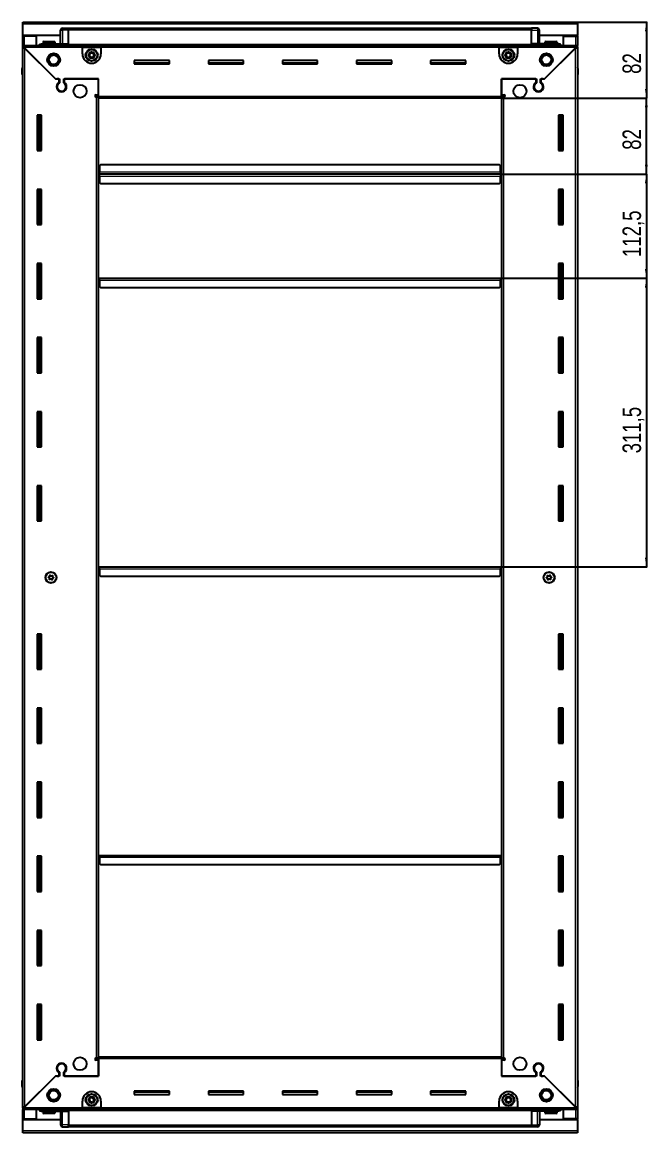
# Model space of a CAD drawing. Header units: millimetres. Extents: x 877 to 4353, y -1424 to 1882.
# Drawn here: x 3677 to 4353, y 549 to 1748 of the extents above; entities that cross this region are included whole.
import ezdxf

# ---------------------------------------------------------------- set-up
doc = ezdxf.new("R2010")
doc.units = ezdxf.units.MM
doc.layers.add('FORMAT', color=7, linetype='Continuous')
doc.styles.add('SLDTEXTSTYLE0', font='TXT', dxfattribs={"width": 0.75})
doc.dimstyles.new('SLDDIMSTYLE0', dxfattribs={"dimtxt": 20, "dimasz": 10, "dimexe": 0, "dimexo": 0.0625, "dimgap": 5, "dimtad": 2, "dimdec": 1, "dimrnd": 1e-09, "dimzin": 12, "dimdsep": 46, "dimtxsty": 'SLDTEXTSTYLE0', "dimsah": 1, "dimcen": 0.09, "dimadec": 0, "dimazin": 3, "dimtfac": 1, "dimtofl": 0, "dimtmove": 0, "dimatfit": 3, "dimfxl": 0, "dimfrac": 2, "dimtolj": 1, "dimtzin": 12, "dimarcsym": 0})

# ---------------------------------------------------------------- blocks, each defined once
blk = doc.blocks.new('_D_6')
at = {"layer": 'FORMAT'}
for p, q in [((4276.8, 1747.7), (4352.3, 1747.7)), ((4351.3, 1747.7), (4351.3, 1665.7)), ((4194.8, 1665.7), (4352.3, 1665.7))]:
    blk.add_line(p, q, dxfattribs=at)
for points in [[(4351.3, 1747.7), (4349.7, 1737.7), (4352.8, 1737.7)], [(4351.3, 1665.7), (4352.8, 1675.7), (4349.7, 1675.7)]]:
    blk.add_solid(points, dxfattribs=at)
at = {"layer": 'FORMAT', "insert": (4325.5, 1691.9), "char_height": 20, "attachment_point": 1, "rotation": 90, "style": 'SLDTEXTSTYLE0'}
blk.add_mtext('82', dxfattribs=at)
blk = doc.blocks.new('_D_7')
at = {"layer": 'FORMAT'}
for p, q in [((4194.8, 1665.7), (4352.3, 1665.7)), ((4351.3, 1583.7), (4351.3, 1665.7)), ((4193.8, 1583.7), (4352.3, 1583.7))]:
    blk.add_line(p, q, dxfattribs=at)
for points in [[(4351.3, 1665.7), (4349.7, 1655.7), (4352.8, 1655.7)], [(4351.3, 1583.7), (4352.8, 1593.7), (4349.7, 1593.7)]]:
    blk.add_solid(points, dxfattribs=at)
at = {"layer": 'FORMAT', "insert": (4325.5, 1609.9), "char_height": 20, "attachment_point": 1, "rotation": 90, "style": 'SLDTEXTSTYLE0'}
blk.add_mtext('82', dxfattribs=at)
blk = doc.blocks.new('_D_8')
at = {"layer": 'FORMAT'}
for p, q in [((4193.8, 1583.7), (4352.3, 1583.7)), ((4351.3, 1583.7), (4351.3, 1471.2)), ((4193.8, 1471.2), (4352.3, 1471.2))]:
    blk.add_line(p, q, dxfattribs=at)
for points in [[(4351.3, 1583.7), (4349.7, 1573.7), (4352.8, 1573.7)], [(4351.3, 1471.2), (4352.8, 1481.2), (4349.7, 1481.2)]]:
    blk.add_solid(points, dxfattribs=at)
at = {"layer": 'FORMAT', "insert": (4325.5, 1494.2), "char_height": 20, "attachment_point": 1, "rotation": 90, "style": 'SLDTEXTSTYLE0'}
blk.add_mtext('112,5', dxfattribs=at)
blk = doc.blocks.new('_D_9')
at = {"layer": 'FORMAT'}
for p, q in [((4193.8, 1471.2), (4352.3, 1471.2)), ((4351.3, 1471.2), (4351.3, 1159.7)), ((4193.8, 1159.7), (4352.3, 1159.7))]:
    blk.add_line(p, q, dxfattribs=at)
for points in [[(4351.3, 1471.2), (4349.7, 1461.2), (4352.8, 1461.2)], [(4351.3, 1159.7), (4352.8, 1169.7), (4349.7, 1169.7)]]:
    blk.add_solid(points, dxfattribs=at)
at = {"layer": 'FORMAT', "insert": (4325.5, 1282.2), "char_height": 20, "attachment_point": 1, "rotation": 90, "style": 'SLDTEXTSTYLE0'}
blk.add_mtext('311,5', dxfattribs=at)

msp = doc.modelspace()

# ---------------------------------------------------------------- linework, layer by layer
at = {"color": 7, "linetype": 'Continuous', "lineweight": 25}
for p, q in [((3677.77, 1747.66), (4276.77, 1747.66)), ((3677.77, 1745.56), (3677.77, 1747.66)), ((3677.77, 1733.16), (3677.77, 1745.56)), ((3718.77, 1724.16), (3718.77, 1739.16)), ((3719.45, 1740.66), (3719.45, 1740.66)), ((3720.77, 1741.16), (3727.27, 1741.16)), ((3720.77, 1741.16), (3727.27, 1741.16)), ((3727.27, 1741.16), (3727.27, 1741.16)), ((3727.27, 1741.16), (3727.27, 1741.16)), ((3727.27, 1741.16), (3727.27, 1739.16)), ((4227.27, 1741.01), (3727.27, 1741.01)), ((3727.27, 1724.16), (3727.27, 1739.16)), ((4227.27, 1741.16), (4227.27, 1741.16)), ((4233.77, 1741.16), (4227.27, 1741.16)), ((4233.77, 1741.16), (4227.27, 1741.16)), ((4227.27, 1741.16), (4227.27, 1739.16)), ((4227.27, 1724.16), (4227.27, 1739.16)), ((4235.77, 1739.16), (4235.77, 1739.16)), ((4235.77, 1724.16), (4235.77, 1739.16)), ((4276.77, 1747.66), (4276.77, 1745.56)), ((4276.77, 1745.56), (4276.77, 1733.16)), ((3718.77, 1733.16), (3677.77, 1733.16)), ((3677.77, 1732.66), (3677.77, 1733.16)), ((3677.77, 1732.66), (3679.87, 1732.66)), ((3677.77, 1722.41), (3677.77, 1732.66)), ((3679.27, 1732.66), (3679.27, 1733.16)), ((3692.77, 1732.66), (3679.87, 1732.66)), ((3692.77, 1722.41), (3692.77, 1732.66)), ((3700.57, 1726.86), (3711.97, 1726.86)), ((4276.77, 1733.16), (4235.77, 1733.16)), ((4242.57, 1726.86), (4253.97, 1726.86)), ((4261.77, 1722.41), (4261.77, 1732.66)), ((4261.77, 1732.66), (4274.67, 1732.66)), ((4274.67, 1732.66), (4276.77, 1732.66)), ((4275.27, 1732.66), (4275.27, 1733.16)), ((4276.77, 1732.66), (4276.77, 1733.16)), ((4276.77, 1732.66), (4276.77, 1722.41)), ((3677.77, 1720.91), (3677.77, 1722.41)), ((3677.77, 1722.41), (3678.77, 1722.41)), ((3677.77, 1720.41), (3677.77, 1720.91)), ((3677.77, 1720.91), (3678.77, 1720.91)), ((3677.77, 575.91), (3677.77, 1720.41)), ((3679.27, 1720.41), (3677.77, 1720.41)), ((3678.77, 1722.41), (3742.27, 1722.41)), ((3678.77, 1720.91), (3678.77, 1722.41)), ((3679.37, 1720.31), (3713.27, 1686.41)), ((3713.97, 1685.71), (3679.87, 1719.81)), ((3698.27, 1724.16), (3727.27, 1724.16)), ((3699.77, 1726.06), (3699.77, 1724.16)), ((3712.77, 1724.16), (3712.77, 1726.06)), ((3727.2, 1722.41), (3727.27, 1724.13)), ((3727.27, 1724.16), (3727.27, 1723.66)), ((3727.27, 1723.01), (4227.27, 1723.01)), ((3742.27, 1720.31), (3742.27, 1722.41)), ((3742.27, 1722.41), (3762.27, 1722.41)), ((3742.27, 1720.91), (3762.27, 1720.91)), ((3742.27, 1713.41), (3742.27, 1720.31)), ((3762.27, 1722.41), (4192.27, 1722.41)), ((3762.27, 1722.41), (3762.27, 1720.31)), ((3762.27, 1720.31), (3762.27, 1713.41)), ((4192.27, 1720.31), (4192.27, 1722.41)), ((4192.27, 1722.41), (4212.27, 1722.41)), ((4192.27, 1720.91), (4212.27, 1720.91)), ((4192.27, 1713.41), (4192.27, 1720.31)), ((4212.27, 1722.41), (4275.77, 1722.41)), ((4212.27, 1722.41), (4212.27, 1720.31)), ((4212.27, 1720.31), (4212.27, 1713.41)), ((4227.27, 1724.16), (4227.27, 1723.66)), ((4256.27, 1724.16), (4227.27, 1724.16)), ((4227.27, 1724.13), (4227.35, 1722.41)), ((4274.67, 1719.81), (4240.57, 1685.71)), ((4241.27, 1686.41), (4275.17, 1720.31)), ((4241.77, 1726.06), (4241.77, 1724.16)), ((4254.77, 1724.16), (4254.77, 1726.06)), ((4275.27, 1720.41), (4276.77, 1720.41)), ((4275.77, 1720.91), (4275.77, 1722.41)), ((4275.77, 1722.41), (4276.77, 1722.41)), ((4275.77, 1720.91), (4276.77, 1720.91)), ((4276.77, 1720.91), (4276.77, 1722.41)), ((4276.77, 1720.91), (4276.77, 1720.41)), ((4276.77, 1720.41), (4276.77, 575.91)), ((3836.27, 1706.16), (3798.27, 1706.16)), ((3798.27, 1706.16), (3798.27, 1702.66)), ((3836.27, 1703.41), (3798.27, 1703.41)), ((3798.27, 1702.66), (3836.27, 1702.66)), ((3836.27, 1702.66), (3836.27, 1706.16)), ((3916.27, 1706.16), (3878.27, 1706.16)), ((3878.27, 1706.16), (3878.27, 1702.66)), ((3916.27, 1703.41), (3878.27, 1703.41)), ((3878.27, 1702.66), (3916.27, 1702.66)), ((3916.27, 1702.66), (3916.27, 1706.16)), ((3996.27, 1706.16), (3958.27, 1706.16)), ((3958.27, 1706.16), (3958.27, 1702.66)), ((3996.27, 1703.41), (3958.27, 1703.41)), ((3958.27, 1702.66), (3996.27, 1702.66)), ((3996.27, 1702.66), (3996.27, 1706.16)), ((4076.27, 1706.16), (4038.27, 1706.16)), ((4038.27, 1706.16), (4038.27, 1702.66)), ((4076.27, 1703.41), (4038.27, 1703.41)), ((4038.27, 1702.66), (4076.27, 1702.66)), ((4076.27, 1702.66), (4076.27, 1706.16)), ((4156.27, 1706.16), (4118.27, 1706.16)), ((4118.27, 1706.16), (4118.27, 1702.66)), ((4156.27, 1703.41), (4118.27, 1703.41)), ((4118.27, 1702.66), (4156.27, 1702.66)), ((4156.27, 1702.66), (4156.27, 1706.16)), ((3677.27, 1697.66), (3677.27, 1691.16)), ((3677.27, 1691.16), (3677.27, 1697.66)), ((3677.27, 1691.16), (3677.27, 1691.16)), ((3677.77, 1691.16), (3677.27, 1691.16)), ((3677.42, 1691.16), (3677.42, 605.16)), ((4276.77, 1698.98), (4276.77, 1698.98)), ((4276.77, 1691.16), (4277.27, 1691.16)), ((4277.12, 605.16), (4277.12, 1691.16)), ((4277.27, 1697.66), (4277.27, 1691.16)), ((4277.27, 1691.16), (4277.27, 1697.66)), ((4277.27, 1691.16), (4277.27, 1691.16)), ((4277.27, 1691.16), (4277.27, 1691.16)), ((3713.27, 1686.41), (3717.47, 1686.41)), ((3714.67, 1686.41), (3713.97, 1685.71)), ((3716.77, 1686.41), (3714.67, 1686.41)), ((3716.77, 1686.41), (3716.77, 1682.52)), ((3717.47, 1686.41), (3717.47, 1682.12)), ((3722.07, 1686.41), (3759.77, 1686.41)), ((3722.07, 1682.12), (3722.07, 1686.41)), ((3722.77, 1682.52), (3722.77, 1686.41)), ((3759.77, 1686.41), (3722.77, 1686.41)), ((3759.77, 1667.76), (3759.77, 1686.41)), ((3759.77, 1669.16), (3759.77, 1686.41)), ((4194.77, 1686.41), (4232.47, 1686.41)), ((4194.77, 1667.76), (4194.77, 1686.41)), ((4194.77, 1686.41), (4194.77, 1669.16)), ((4231.77, 1686.41), (4194.77, 1686.41)), ((4231.77, 1686.41), (4231.77, 1682.52)), ((4232.47, 1686.41), (4232.47, 1682.12)), ((4237.07, 1686.41), (4241.27, 1686.41)), ((4237.07, 1682.12), (4237.07, 1686.41)), ((4239.87, 1686.41), (4237.77, 1686.41)), ((4237.77, 1682.52), (4237.77, 1686.41)), ((4240.57, 1685.71), (4239.87, 1686.41)), ((3717.77, 1673.55), (3717.77, 1672.79)), ((3756.92, 1669.16), (3759.77, 1669.16)), ((3757.67, 1667.16), (3756.92, 1667.16)), ((3757.67, 1667.16), (3759.77, 1667.16)), ((3759.77, 1668.16), (3757.77, 1668.16)), ((3757.77, 1668.16), (3757.77, 1667.16)), ((3759.77, 1665.66), (3759.77, 1667.76)), ((4194.77, 1669.16), (4197.62, 1669.16)), ((4196.77, 1668.16), (4194.77, 1668.16)), ((4194.77, 1667.76), (4194.77, 1665.66)), ((4194.77, 1667.16), (4196.87, 1667.16)), ((4196.77, 1667.16), (4196.77, 1668.16)), ((4197.62, 1667.16), (4196.87, 1667.16)), ((4236.77, 1673.55), (4236.77, 1672.79)), ((4194.77, 1665.66), (3759.77, 1665.66)), ((3759.77, 630.66), (3759.77, 1665.66)), ((4194.77, 1665.66), (4194.77, 630.66)), ((3698.27, 1647.16), (3693.27, 1647.16)), ((3693.27, 1647.16), (3693.27, 1609.16)), ((3695.42, 1609.16), (3695.42, 1647.16)), ((3697.21, 1609.16), (3697.21, 1647.16)), ((3697.25, 1609.16), (3697.25, 1647.16)), ((3698.27, 1609.16), (3698.27, 1647.16)), ((4256.27, 1647.16), (4256.27, 1609.16)), ((4261.27, 1647.16), (4256.27, 1647.16)), ((4257.29, 1647.16), (4257.29, 1609.16)), ((4257.33, 1647.16), (4257.33, 1609.16)), ((4259.12, 1647.16), (4259.12, 1609.16)), ((4261.27, 1609.16), (4261.27, 1647.16)), ((3693.27, 1609.16), (3698.27, 1609.16)), ((4256.27, 1609.16), (4261.27, 1609.16)), ((3760.52, 1583.66), (3759.77, 1583.66)), ((3760.77, 1586.51), (3760.52, 1586.51)), ((3760.52, 1586.51), (3760.52, 1583.66)), ((3760.52, 1583.66), (3760.52, 1580.81)), ((3761.77, 1593.66), (3760.77, 1592.66)), ((3760.77, 1592.66), (3760.77, 1585.76)), ((3760.77, 1583.66), (3760.77, 1585.76)), ((3760.77, 1581.56), (3760.77, 1583.66)), ((4193.77, 1583.66), (3760.77, 1583.66)), ((4192.77, 1593.66), (3761.77, 1593.66)), ((4193.77, 1592.66), (4192.77, 1593.66)), ((4193.77, 1585.76), (4193.77, 1592.66)), ((4194.02, 1586.51), (4193.77, 1586.51)), ((4193.77, 1585.76), (4193.77, 1583.66)), ((4193.77, 1583.66), (4193.77, 1581.56)), ((4194.02, 1583.66), (4194.02, 1586.51)), ((4194.02, 1580.81), (4194.02, 1583.66)), ((4194.77, 1583.66), (4194.02, 1583.66)), ((3760.52, 1580.81), (3760.77, 1580.81)), ((3760.77, 1581.56), (3760.77, 1574.66)), ((3760.77, 1574.66), (3761.77, 1573.66)), ((3761.77, 1573.66), (4192.77, 1573.66)), ((4192.77, 1573.66), (4193.77, 1574.66)), ((4193.77, 1574.66), (4193.77, 1581.56)), ((4193.77, 1580.81), (4194.02, 1580.81)), ((3698.27, 1567.16), (3693.27, 1567.16)), ((3693.27, 1567.16), (3693.27, 1529.16)), ((3695.42, 1529.16), (3695.42, 1567.16)), ((3697.21, 1529.16), (3697.21, 1567.16)), ((3697.25, 1529.16), (3697.25, 1567.16)), ((3698.27, 1529.16), (3698.27, 1567.16)), ((4256.27, 1567.16), (4256.27, 1529.16)), ((4261.27, 1567.16), (4256.27, 1567.16)), ((4257.29, 1567.16), (4257.29, 1529.16)), ((4257.33, 1567.16), (4257.33, 1529.16)), ((4259.12, 1567.16), (4259.12, 1529.16)), ((4261.27, 1529.16), (4261.27, 1567.16)), ((3693.27, 1529.16), (3698.27, 1529.16)), ((4256.27, 1529.16), (4261.27, 1529.16)), ((3698.27, 1487.16), (3693.27, 1487.16)), ((3693.27, 1487.16), (3693.27, 1449.16)), ((3695.42, 1449.16), (3695.42, 1487.16)), ((3697.21, 1449.16), (3697.21, 1487.16)), ((3697.25, 1449.16), (3697.25, 1487.16)), ((3698.27, 1449.16), (3698.27, 1487.16)), ((4256.27, 1487.16), (4256.27, 1449.16)), ((4261.27, 1487.16), (4256.27, 1487.16)), ((4257.29, 1487.16), (4257.29, 1449.16)), ((4257.33, 1487.16), (4257.33, 1449.16)), ((4259.12, 1487.16), (4259.12, 1449.16)), ((4261.27, 1449.16), (4261.27, 1487.16)), ((3759.77, 1471.16), (3760.52, 1471.16)), ((3760.52, 1471.16), (3760.52, 1468.31)), ((3760.52, 1468.31), (3760.77, 1468.31)), ((3760.77, 1471.16), (4193.77, 1471.16)), ((3760.77, 1469.06), (3760.77, 1471.16)), ((3760.77, 1469.06), (3760.77, 1462.16)), ((4193.77, 1471.16), (4193.77, 1469.06)), ((4193.77, 1462.16), (4193.77, 1469.06)), ((4193.77, 1468.31), (4194.02, 1468.31)), ((4194.02, 1468.31), (4194.02, 1471.16)), ((4194.02, 1471.16), (4194.77, 1471.16)), ((3760.77, 1462.16), (3761.77, 1461.16)), ((3761.77, 1461.16), (4192.77, 1461.16)), ((4192.77, 1461.16), (4193.77, 1462.16)), ((3693.27, 1449.16), (3698.27, 1449.16)), ((4256.27, 1449.16), (4261.27, 1449.16)), ((3698.27, 1407.16), (3693.27, 1407.16)), ((3693.27, 1407.16), (3693.27, 1369.16)), ((3695.42, 1369.16), (3695.42, 1407.16)), ((3697.21, 1369.16), (3697.21, 1407.16)), ((3697.25, 1369.16), (3697.25, 1407.16)), ((3698.27, 1369.16), (3698.27, 1407.16)), ((4256.27, 1407.16), (4256.27, 1369.16)), ((4261.27, 1407.16), (4256.27, 1407.16)), ((4257.29, 1407.16), (4257.29, 1369.16)), ((4257.33, 1407.16), (4257.33, 1369.16)), ((4259.12, 1407.16), (4259.12, 1369.16)), ((4261.27, 1369.16), (4261.27, 1407.16)), ((3693.27, 1369.16), (3698.27, 1369.16)), ((4256.27, 1369.16), (4261.27, 1369.16)), ((3698.27, 1327.16), (3693.27, 1327.16)), ((3693.27, 1327.16), (3693.27, 1289.16)), ((3695.42, 1289.16), (3695.42, 1327.16)), ((3697.21, 1289.16), (3697.21, 1327.16)), ((3697.25, 1289.16), (3697.25, 1327.16)), ((3698.27, 1289.16), (3698.27, 1327.16)), ((4256.27, 1327.16), (4256.27, 1289.16)), ((4261.27, 1327.16), (4256.27, 1327.16)), ((4257.29, 1327.16), (4257.29, 1289.16)), ((4257.33, 1327.16), (4257.33, 1289.16)), ((4259.12, 1327.16), (4259.12, 1289.16)), ((4261.27, 1289.16), (4261.27, 1327.16)), ((3693.27, 1289.16), (3698.27, 1289.16)), ((4256.27, 1289.16), (4261.27, 1289.16)), ((3698.27, 1247.16), (3693.27, 1247.16)), ((3693.27, 1247.16), (3693.27, 1209.16)), ((3695.42, 1209.16), (3695.42, 1247.16)), ((3697.21, 1209.16), (3697.21, 1247.16)), ((3697.25, 1209.16), (3697.25, 1247.16)), ((3698.27, 1209.16), (3698.27, 1247.16)), ((4256.27, 1247.16), (4256.27, 1209.16)), ((4261.27, 1247.16), (4256.27, 1247.16)), ((4257.29, 1247.16), (4257.29, 1209.16)), ((4257.33, 1247.16), (4257.33, 1209.16)), ((4259.12, 1247.16), (4259.12, 1209.16)), ((4261.27, 1209.16), (4261.27, 1247.16)), ((3693.27, 1209.16), (3698.27, 1209.16)), ((4256.27, 1209.16), (4261.27, 1209.16)), ((3759.77, 1159.66), (3760.52, 1159.66)), ((3760.52, 1159.66), (3760.52, 1156.81)), ((3760.52, 1156.81), (3760.77, 1156.81)), ((3760.77, 1157.56), (3760.77, 1159.66)), ((3760.77, 1159.66), (4193.77, 1159.66)), ((3760.77, 1157.56), (3760.77, 1150.66)), ((4193.77, 1159.66), (4193.77, 1157.56)), ((4193.77, 1150.66), (4193.77, 1157.56)), ((4193.77, 1156.81), (4194.02, 1156.81)), ((4194.02, 1156.81), (4194.02, 1159.66)), ((4194.02, 1159.66), (4194.77, 1159.66)), ((3760.77, 1150.66), (3761.77, 1149.66)), ((3761.77, 1149.66), (4192.77, 1149.66)), ((4192.77, 1149.66), (4193.77, 1150.66)), ((3698.27, 1087.16), (3693.27, 1087.16)), ((3693.27, 1087.16), (3693.27, 1049.16)), ((3695.42, 1049.16), (3695.42, 1087.16)), ((3697.21, 1049.16), (3697.21, 1087.16)), ((3697.25, 1049.16), (3697.25, 1087.16)), ((3698.27, 1049.16), (3698.27, 1087.16)), ((4256.27, 1087.16), (4256.27, 1049.16)), ((4261.27, 1087.16), (4256.27, 1087.16)), ((4257.29, 1087.16), (4257.29, 1049.16)), ((4257.33, 1087.16), (4257.33, 1049.16)), ((4259.12, 1087.16), (4259.12, 1049.16)), ((4261.27, 1049.16), (4261.27, 1087.16)), ((3693.27, 1049.16), (3698.27, 1049.16)), ((4256.27, 1049.16), (4261.27, 1049.16)), ((3698.27, 1007.16), (3693.27, 1007.16)), ((3693.27, 1007.16), (3693.27, 969.16)), ((3695.42, 969.16), (3695.42, 1007.16)), ((3697.21, 969.16), (3697.21, 1007.16)), ((3697.25, 969.16), (3697.25, 1007.16)), ((3698.27, 969.16), (3698.27, 1007.16)), ((4256.27, 1007.16), (4256.27, 969.16)), ((4261.27, 1007.16), (4256.27, 1007.16)), ((4257.29, 1007.16), (4257.29, 969.16)), ((4257.33, 1007.16), (4257.33, 969.16)), ((4259.12, 1007.16), (4259.12, 969.16)), ((4261.27, 969.16), (4261.27, 1007.16)), ((3693.27, 969.16), (3698.27, 969.16)), ((4256.27, 969.16), (4261.27, 969.16)), ((3698.27, 927.16), (3693.27, 927.16)), ((3693.27, 927.16), (3693.27, 889.16)), ((3695.42, 889.16), (3695.42, 927.16)), ((3697.21, 889.16), (3697.21, 927.16)), ((3697.25, 889.16), (3697.25, 927.16)), ((3698.27, 889.16), (3698.27, 927.16)), ((4256.27, 927.16), (4256.27, 889.16)), ((4261.27, 927.16), (4256.27, 927.16)), ((4257.29, 927.16), (4257.29, 889.16)), ((4257.33, 927.16), (4257.33, 889.16)), ((4259.12, 927.16), (4259.12, 889.16)), ((4261.27, 889.16), (4261.27, 927.16)), ((3693.27, 889.16), (3698.27, 889.16)), ((4256.27, 889.16), (4261.27, 889.16)), ((3698.27, 847.16), (3693.27, 847.16)), ((3693.27, 847.16), (3693.27, 809.16)), ((3695.42, 809.16), (3695.42, 847.16)), ((3697.21, 809.16), (3697.21, 847.16)), ((3697.25, 809.16), (3697.25, 847.16)), ((3698.27, 809.16), (3698.27, 847.16)), ((3759.77, 848.16), (3760.52, 848.16)), ((3760.52, 848.16), (3760.52, 845.31)), ((3760.52, 845.31), (3760.77, 845.31)), ((3760.77, 846.06), (3760.77, 848.16)), ((3760.77, 848.16), (4193.77, 848.16)), ((3760.77, 846.06), (3760.77, 839.16)), ((4193.77, 848.16), (4193.77, 846.06)), ((4193.77, 839.16), (4193.77, 846.06)), ((4193.77, 845.31), (4194.02, 845.31)), ((4194.02, 845.31), (4194.02, 848.16)), ((4194.02, 848.16), (4194.77, 848.16)), ((4256.27, 847.16), (4256.27, 809.16)), ((4261.27, 847.16), (4256.27, 847.16)), ((4257.29, 847.16), (4257.29, 809.16)), ((4257.33, 847.16), (4257.33, 809.16)), ((4259.12, 847.16), (4259.12, 809.16)), ((4261.27, 809.16), (4261.27, 847.16)), ((3760.77, 839.16), (3761.77, 838.16)), ((3761.77, 838.16), (4192.77, 838.16)), ((4192.77, 838.16), (4193.77, 839.16)), ((3693.27, 809.16), (3698.27, 809.16)), ((4256.27, 809.16), (4261.27, 809.16)), ((3698.27, 767.16), (3693.27, 767.16)), ((3693.27, 767.16), (3693.27, 729.16)), ((3695.42, 729.16), (3695.42, 767.16)), ((3697.21, 729.16), (3697.21, 767.16)), ((3697.25, 729.16), (3697.25, 767.16)), ((3698.27, 729.16), (3698.27, 767.16)), ((4256.27, 767.16), (4256.27, 729.16)), ((4261.27, 767.16), (4256.27, 767.16)), ((4257.29, 767.16), (4257.29, 729.16)), ((4257.33, 767.16), (4257.33, 729.16)), ((4259.12, 767.16), (4259.12, 729.16)), ((4261.27, 729.16), (4261.27, 767.16)), ((3693.27, 729.16), (3698.27, 729.16)), ((4256.27, 729.16), (4261.27, 729.16)), ((3698.27, 687.16), (3693.27, 687.16)), ((3693.27, 687.16), (3693.27, 649.16)), ((3695.42, 649.16), (3695.42, 687.16)), ((3697.21, 649.16), (3697.21, 687.16)), ((3697.25, 649.16), (3697.25, 687.16)), ((3698.27, 649.16), (3698.27, 687.16)), ((4256.27, 687.16), (4256.27, 649.16)), ((4261.27, 687.16), (4256.27, 687.16)), ((4257.29, 687.16), (4257.29, 649.16)), ((4257.33, 687.16), (4257.33, 649.16)), ((4259.12, 687.16), (4259.12, 649.16)), ((4261.27, 649.16), (4261.27, 687.16)), ((3693.27, 649.16), (3698.27, 649.16)), ((4256.27, 649.16), (4261.27, 649.16)), ((3717.77, 623.53), (3717.77, 622.77)), ((3756.92, 629.16), (3757.67, 629.16)), ((3759.77, 627.16), (3756.92, 627.16)), ((3759.77, 629.16), (3757.67, 629.16)), ((3757.77, 629.16), (3757.77, 628.16)), ((3757.77, 628.16), (3759.77, 628.16)), ((3759.77, 630.66), (4194.77, 630.66)), ((3759.77, 628.56), (3759.77, 630.66)), ((3759.77, 628.56), (3759.77, 609.91)), ((3759.77, 609.91), (3759.77, 627.16)), ((4194.77, 630.66), (4194.77, 628.56)), ((4196.87, 629.16), (4194.77, 629.16)), ((4194.77, 628.56), (4194.77, 609.91)), ((4194.77, 628.16), (4196.77, 628.16)), ((4194.77, 627.16), (4194.77, 609.91)), ((4197.62, 627.16), (4194.77, 627.16)), ((4196.77, 628.16), (4196.77, 629.16)), ((4196.87, 629.16), (4197.62, 629.16)), ((4236.77, 623.53), (4236.77, 622.77)), ((3716.77, 613.8), (3716.77, 609.91)), ((3717.47, 614.2), (3717.47, 609.91)), ((3722.07, 609.91), (3722.07, 614.2)), ((3722.77, 609.91), (3722.77, 613.8)), ((4231.77, 613.8), (4231.77, 609.91)), ((4232.47, 614.2), (4232.47, 609.91)), ((4237.07, 609.91), (4237.07, 614.2)), ((4237.77, 609.91), (4237.77, 613.8)), ((3677.27, 605.16), (3677.27, 605.16)), ((3677.27, 598.66), (3677.27, 605.16)), ((3677.27, 605.16), (3677.27, 605.16)), ((3677.27, 605.16), (3677.27, 598.66)), ((3677.77, 605.16), (3677.27, 605.16)), ((3713.27, 609.91), (3679.37, 576.01)), ((3679.87, 576.51), (3713.97, 610.61)), ((3717.47, 609.91), (3713.27, 609.91)), ((3713.97, 610.61), (3714.67, 609.91)), ((3714.67, 609.91), (3716.77, 609.91)), ((3759.77, 609.91), (3722.07, 609.91)), ((3722.77, 609.91), (3759.77, 609.91)), ((4232.47, 609.91), (4194.77, 609.91)), ((4194.77, 609.91), (4231.77, 609.91)), ((4241.27, 609.91), (4237.07, 609.91)), ((4237.77, 609.91), (4239.87, 609.91)), ((4239.87, 609.91), (4240.57, 610.61)), ((4240.57, 610.61), (4274.67, 576.51)), ((4275.17, 576.01), (4241.27, 609.91)), ((4276.77, 605.16), (4277.27, 605.16)), ((4277.27, 605.16), (4277.27, 605.16)), ((4277.27, 598.66), (4277.27, 605.16)), ((4277.27, 605.16), (4277.27, 598.66)), ((3677.77, 597.34), (3677.77, 597.34)), ((3836.27, 593.66), (3798.27, 593.66)), ((3798.27, 593.66), (3798.27, 590.16)), ((3798.27, 592.91), (3836.27, 592.91)), ((3798.27, 590.16), (3836.27, 590.16)), ((3836.27, 590.16), (3836.27, 593.66)), ((3916.27, 593.66), (3878.27, 593.66)), ((3878.27, 593.66), (3878.27, 590.16)), ((3878.27, 592.91), (3916.27, 592.91)), ((3878.27, 590.16), (3916.27, 590.16)), ((3916.27, 590.16), (3916.27, 593.66)), ((3996.27, 593.66), (3958.27, 593.66)), ((3958.27, 593.66), (3958.27, 590.16)), ((3958.27, 592.91), (3996.27, 592.91)), ((3958.27, 590.16), (3996.27, 590.16)), ((3996.27, 590.16), (3996.27, 593.66)), ((4076.27, 593.66), (4038.27, 593.66)), ((4038.27, 593.66), (4038.27, 590.16)), ((4038.27, 592.91), (4076.27, 592.91)), ((4038.27, 590.16), (4076.27, 590.16)), ((4076.27, 590.16), (4076.27, 593.66)), ((4156.27, 593.66), (4118.27, 593.66)), ((4118.27, 593.66), (4118.27, 590.16)), ((4118.27, 592.91), (4156.27, 592.91)), ((4118.27, 590.16), (4156.27, 590.16)), ((4156.27, 590.16), (4156.27, 593.66)), ((3677.77, 575.41), (3677.77, 575.91)), ((3679.27, 575.91), (3677.77, 575.91)), ((3742.27, 576.01), (3742.27, 582.91)), ((3742.27, 573.91), (3742.27, 576.01)), ((3762.27, 582.91), (3762.27, 576.01)), ((3762.27, 576.01), (3762.27, 573.91)), ((4192.27, 576.01), (4192.27, 582.91)), ((4192.27, 573.91), (4192.27, 576.01)), ((4212.27, 582.91), (4212.27, 576.01)), ((4212.27, 576.01), (4212.27, 573.91)), ((4275.27, 575.91), (4276.77, 575.91)), ((4276.77, 575.91), (4276.77, 575.41)), ((3677.77, 575.41), (3677.77, 573.91)), ((3678.77, 575.41), (3677.77, 575.41)), ((3677.77, 563.66), (3677.77, 573.91)), ((3678.77, 573.91), (3677.77, 573.91)), ((3679.87, 563.66), (3677.77, 563.66)), ((3677.77, 563.16), (3677.77, 563.66)), ((3678.77, 575.41), (3678.77, 573.91)), ((3742.27, 573.91), (3678.77, 573.91)), ((3679.27, 563.16), (3679.27, 563.66)), ((3679.87, 563.66), (3692.77, 563.66)), ((3692.77, 563.66), (3692.77, 573.91)), ((3698.27, 572.16), (3727.27, 572.16)), ((3699.77, 572.16), (3699.77, 570.26)), ((3704.34, 569.46), (3700.57, 569.46)), ((3711.97, 569.46), (3704.34, 569.46)), ((3712.77, 570.26), (3712.77, 572.16)), ((3718.77, 572.16), (3718.77, 557.16)), ((3727.27, 572.19), (3727.2, 573.91)), ((4227.27, 573.31), (3727.27, 573.31)), ((3727.27, 572.16), (3727.27, 572.66)), ((3727.27, 572.16), (3727.27, 557.16)), ((3762.27, 575.41), (3742.27, 575.41)), ((3762.27, 573.91), (3742.27, 573.91)), ((4192.27, 573.91), (3762.27, 573.91)), ((4212.27, 575.41), (4192.27, 575.41)), ((4212.27, 573.91), (4192.27, 573.91)), ((4275.77, 573.91), (4212.27, 573.91)), ((4227.35, 573.91), (4227.27, 572.19)), ((4227.27, 572.16), (4227.27, 572.66)), ((4256.27, 572.16), (4227.27, 572.16)), ((4227.27, 572.16), (4227.27, 557.16)), ((4235.77, 572.16), (4235.77, 557.16)), ((4241.77, 572.16), (4241.77, 570.26)), ((4249.56, 569.46), (4242.57, 569.46)), ((4253.97, 569.46), (4249.56, 569.46)), ((4254.77, 570.26), (4254.77, 572.16)), ((4261.77, 563.66), (4261.77, 573.91)), ((4274.67, 563.66), (4261.77, 563.66)), ((4276.77, 563.66), (4274.67, 563.66)), ((4275.27, 563.16), (4275.27, 563.66)), ((4275.77, 575.41), (4275.77, 573.91)), ((4276.77, 575.41), (4275.77, 575.41)), ((4276.77, 573.91), (4275.77, 573.91)), ((4276.77, 575.41), (4276.77, 573.91)), ((4276.77, 573.91), (4276.77, 563.66)), ((4276.77, 563.16), (4276.77, 563.66)), ((3677.77, 563.16), (3718.77, 563.16)), ((3677.77, 550.76), (3677.77, 563.16)), ((3718.77, 557.16), (3718.77, 557.16)), ((3720.77, 555.16), (3727.27, 555.16)), ((3720.77, 555.16), (3727.27, 555.16)), ((3727.27, 555.16), (3727.27, 557.16)), ((3727.27, 555.31), (4227.27, 555.31)), ((3727.27, 555.16), (3727.27, 555.16)), ((4227.27, 555.16), (4227.27, 557.16)), ((4227.27, 555.16), (4227.27, 555.16)), ((4233.77, 555.16), (4227.27, 555.16)), ((4227.27, 555.16), (4227.27, 555.16)), ((4233.77, 555.16), (4227.27, 555.16)), ((4235.09, 555.66), (4235.09, 555.66)), ((4235.77, 563.16), (4276.77, 563.16)), ((4276.77, 563.16), (4276.77, 550.76)), ((3677.77, 548.66), (3677.77, 550.76)), ((4276.77, 548.66), (3677.77, 548.66)), ((4276.77, 550.76), (4276.77, 548.66))]:
    msp.add_line(p, q, dxfattribs=at)
at = {"color": 8, "linetype": 'Continuous', "lineweight": 18}
for p, q in [((4276.77, 1745.56), (3677.77, 1745.56)), ((3718.77, 1739.16), (3720.77, 1739.16)), ((3720.77, 1741.16), (3720.77, 1739.16)), ((3720.77, 1739.16), (3720.77, 1724.16)), ((3727.27, 1739.16), (3720.77, 1739.16)), ((4227.27, 1739.01), (3727.27, 1739.01)), ((4227.27, 1739.16), (4233.77, 1739.16)), ((4233.77, 1741.16), (4233.77, 1739.16)), ((4233.77, 1739.16), (4233.77, 1724.16)), ((4235.77, 1739.16), (4233.77, 1739.16)), ((3679.87, 1732.66), (3679.87, 1733.16)), ((3679.87, 1722.41), (3679.87, 1732.66)), ((4274.67, 1733.16), (4274.67, 1732.66)), ((4274.67, 1732.66), (4274.67, 1722.41)), ((3742.27, 1720.31), (3679.37, 1720.31)), ((3679.87, 1719.81), (3679.87, 576.51)), ((3699.77, 1726.06), (3712.77, 1726.06)), ((4227.27, 1723.66), (3727.27, 1723.66)), ((4227.27, 1722.42), (3727.27, 1722.42)), ((3742.27, 1720.31), (3762.27, 1720.31)), ((4192.27, 1720.31), (3762.27, 1720.31)), ((4192.27, 1720.31), (4212.27, 1720.31)), ((4275.17, 1720.31), (4212.27, 1720.31)), ((4241.77, 1726.06), (4254.77, 1726.06)), ((4274.67, 576.51), (4274.67, 1719.81)), ((3677.77, 1697.66), (3677.27, 1697.66)), ((4276.77, 1697.66), (4277.27, 1697.66)), ((3757.67, 629.16), (3757.67, 1667.16)), ((3759.77, 1667.76), (4194.77, 1667.76)), ((4196.87, 1667.16), (4196.87, 629.16)), ((3694.77, 1647.16), (3694.77, 1609.16)), ((3696.01, 1647.16), (3696.01, 1609.16)), ((4258.53, 1609.16), (4258.53, 1647.16)), ((4259.77, 1609.16), (4259.77, 1647.16)), ((4193.77, 1585.76), (3760.77, 1585.76)), ((3760.77, 1581.56), (4193.77, 1581.56)), ((3694.77, 1567.16), (3694.77, 1529.16)), ((3696.01, 1567.16), (3696.01, 1529.16)), ((4258.53, 1529.16), (4258.53, 1567.16)), ((4259.77, 1529.16), (4259.77, 1567.16)), ((3694.77, 1487.16), (3694.77, 1449.16)), ((3696.01, 1487.16), (3696.01, 1449.16)), ((4258.53, 1449.16), (4258.53, 1487.16)), ((4259.77, 1449.16), (4259.77, 1487.16)), ((3760.77, 1469.06), (4193.77, 1469.06)), ((3694.77, 1407.16), (3694.77, 1369.16)), ((3696.01, 1407.16), (3696.01, 1369.16)), ((4258.53, 1369.16), (4258.53, 1407.16)), ((4259.77, 1369.16), (4259.77, 1407.16)), ((3694.77, 1327.16), (3694.77, 1289.16)), ((3696.01, 1327.16), (3696.01, 1289.16)), ((4258.53, 1289.16), (4258.53, 1327.16)), ((4259.77, 1289.16), (4259.77, 1327.16)), ((3694.77, 1247.16), (3694.77, 1209.16)), ((3696.01, 1247.16), (3696.01, 1209.16)), ((4258.53, 1209.16), (4258.53, 1247.16)), ((4259.77, 1209.16), (4259.77, 1247.16)), ((3760.77, 1157.56), (4193.77, 1157.56)), ((3694.77, 1087.16), (3694.77, 1049.16)), ((3696.01, 1087.16), (3696.01, 1049.16)), ((4258.53, 1049.16), (4258.53, 1087.16)), ((4259.77, 1049.16), (4259.77, 1087.16)), ((3694.77, 1007.16), (3694.77, 969.16)), ((3696.01, 1007.16), (3696.01, 969.16)), ((4258.53, 969.16), (4258.53, 1007.16)), ((4259.77, 969.16), (4259.77, 1007.16)), ((3694.77, 927.16), (3694.77, 889.16)), ((3696.01, 927.16), (3696.01, 889.16)), ((4258.53, 889.16), (4258.53, 927.16)), ((4259.77, 889.16), (4259.77, 927.16)), ((3694.77, 847.16), (3694.77, 809.16)), ((3696.01, 847.16), (3696.01, 809.16)), ((3760.77, 846.06), (4193.77, 846.06)), ((4258.53, 809.16), (4258.53, 847.16)), ((4259.77, 809.16), (4259.77, 847.16)), ((3694.77, 767.16), (3694.77, 729.16)), ((3696.01, 767.16), (3696.01, 729.16)), ((4258.53, 729.16), (4258.53, 767.16)), ((4259.77, 729.16), (4259.77, 767.16)), ((3694.77, 687.16), (3694.77, 649.16)), ((3696.01, 687.16), (3696.01, 649.16)), ((4258.53, 649.16), (4258.53, 687.16)), ((4259.77, 649.16), (4259.77, 687.16)), ((4194.77, 628.56), (3759.77, 628.56)), ((3677.77, 598.66), (3677.27, 598.66)), ((4276.77, 598.66), (4277.27, 598.66)), ((3679.37, 576.01), (3742.27, 576.01)), ((3762.27, 576.01), (3742.27, 576.01)), ((3762.27, 576.01), (4192.27, 576.01)), ((4212.27, 576.01), (4192.27, 576.01)), ((4212.27, 576.01), (4275.17, 576.01)), ((3679.87, 563.66), (3679.87, 573.91)), ((3679.87, 563.16), (3679.87, 563.66)), ((3704.07, 570.26), (3699.77, 570.26)), ((3712.77, 570.26), (3704.07, 570.26)), ((3720.77, 557.16), (3720.77, 572.16)), ((3727.27, 573.89), (4227.27, 573.89)), ((3727.27, 572.66), (4227.27, 572.66)), ((4233.77, 557.16), (4233.77, 572.16)), ((4249.74, 570.26), (4241.77, 570.26)), ((4254.77, 570.26), (4249.74, 570.26)), ((4274.67, 573.91), (4274.67, 563.66)), ((4274.67, 563.66), (4274.67, 563.16)), ((3718.77, 557.16), (3720.77, 557.16)), ((3727.27, 557.16), (3720.77, 557.16)), ((3720.77, 555.16), (3720.77, 557.16)), ((3727.27, 557.31), (4227.27, 557.31)), ((4227.27, 557.16), (4233.77, 557.16)), ((4235.77, 557.16), (4233.77, 557.16)), ((4233.77, 555.16), (4233.77, 557.16)), ((4276.77, 550.76), (3677.77, 550.76))]:
    msp.add_line(p, q, dxfattribs=at)
at = {"color": 7, "linetype": 'Continuous', "lineweight": 25}
for centre, radius in [((3752.27, 1712.16), 6.5), ((3752.27, 1712.16), 3.46), ((4202.27, 1712.16), 6.5), ((4202.27, 1712.16), 3.46), ((3711.27, 1707.16), 7), ((3711.27, 1707.16), 6.03), ((3711.27, 1707.16), 5.1), ((4243.27, 1707.16), 7), ((4243.27, 1707.16), 6.03), ((4243.27, 1707.16), 5.1), ((3739.77, 1673.16), 7), ((4214.77, 1673.16), 7), ((3708.27, 1148.16), 6), ((3708.42, 1148.16), 5.79), ((4246.27, 1148.16), 6), ((4246.12, 1148.16), 5.79), ((3708.42, 1148.16), 1.85), ((4246.12, 1148.16), 1.85), ((3739.77, 623.16), 7), ((4214.77, 623.16), 7), ((3711.27, 589.16), 7), ((3711.27, 589.16), 6.02), ((3711.27, 589.16), 5.1), ((3752.27, 584.16), 6.5), ((3752.27, 584.16), 3.46), ((4202.27, 584.16), 6.5), ((4202.27, 584.16), 3.46), ((4243.27, 589.16), 7), ((4243.27, 589.16), 6.02), ((4243.27, 589.16), 5.1)]:
    msp.add_circle(centre, radius, dxfattribs=at)
at = {"color": 8, "linetype": 'Continuous', "lineweight": 18}
for centre in [(3752.27, 1712.16), (4202.27, 1712.16), (3752.27, 584.16), (4202.27, 584.16)]:
    msp.add_circle(centre, 5.7, dxfattribs=at)
at = {"color": 7, "linetype": 'Continuous', "lineweight": 25}
for centre, radius, start, end in [((3720.77, 1739.16), 2, 90, 180), ((3720.77, 1739.16), 2, 131.40962, 180), ((3720.77, 1739.16), 2, 90, 131.40962), ((4233.77, 1739.16), 2, 0, 90), ((4233.77, 1739.16), 2, 0, 90), ((3700.57, 1726.06), 0.8, 90, 180), ((3711.97, 1726.06), 0.8, 0, 90), ((4242.57, 1726.06), 0.8, 90, 180), ((4253.97, 1726.06), 0.8, 0, 90), ((3718.57, 1724.36), 0.2, 270, 0), ((3752.27, 1712.16), 2.5, 74.01559, 134.01559), ((4202.27, 1712.16), 2.5, 100.11158, 160.11158), ((4202.27, 1712.16), 2.5, 40.11158, 100.11158), ((4235.97, 1724.36), 0.2, 180, 270), ((3752.27, 1713.41), 10, 180, 270), ((3752.27, 1712.16), 2.5, 134.01559, 194.01559), ((3752.27, 1712.16), 2.5, 194.01559, 254.01559), ((3752.27, 1712.16), 2.5, 254.01559, 314.01559), ((3752.27, 1713.41), 10, 270, 0), ((3752.27, 1712.16), 2.5, 14.01559, 74.01559), ((3752.27, 1712.16), 2.5, 314.01559, 14.01559), ((4202.27, 1713.41), 10, 180, 270), ((4202.27, 1712.16), 2.5, 160.11158, 220.11158), ((4202.27, 1712.16), 2.5, 220.11158, 280.11158), ((4202.27, 1713.41), 10, 270, 0), ((4202.27, 1712.16), 2.5, 280.11158, 340.11158), ((4202.27, 1712.16), 2.5, 340.11158, 40.11158), ((3679.27, 1697.66), 2, 138.59038, 180), ((4275.27, 1697.66), 2, 33.94202, 41.40962), ((4275.27, 1697.66), 2, 0, 41.40962), ((4275.27, 1697.66), 2, 0, 18.58003), ((3719.77, 1677.91), 5.5, 123.05573, 56.94427), ((3719.77, 1677.91), 4.8, 118.63099, 61.36901), ((4234.77, 1677.91), 5.5, 123.05573, 56.94427), ((4234.77, 1677.91), 4.8, 118.63099, 61.36901), ((3756.92, 1668.16), 1, 90, 270), ((4197.62, 1668.16), 1, 270, 90), ((3719.77, 618.41), 5.5, 303.05573, 236.94427), ((3756.92, 628.16), 1, 90, 270), ((4197.62, 628.16), 1, 270, 90), ((4234.77, 618.41), 5.5, 303.05573, 236.94427), ((3719.77, 618.41), 4.8, 298.63099, 241.36901), ((4234.77, 618.41), 4.8, 298.63099, 241.36901), ((3679.27, 598.66), 2, 180, 221.39416), ((3752.27, 582.91), 10, 90, 180), ((3752.27, 582.91), 10, 0, 90), ((4202.27, 582.91), 10, 90, 180), ((4202.27, 582.91), 10, 0, 90), ((4275.27, 598.66), 2, 318.59038, 0), ((3752.27, 584.16), 2.5, 127.47401, 187.47401), ((3752.27, 584.16), 2.5, 187.47401, 247.47401), ((3752.27, 584.16), 2.5, 67.47401, 127.47401), ((3752.27, 584.16), 2.5, 247.47401, 307.47401), ((3752.27, 584.16), 2.5, 7.47401, 67.47401), ((3752.27, 584.16), 2.5, 307.47401, 7.47401), ((4202.27, 584.16), 2.5, 147.04236, 207.04236), ((4202.27, 584.16), 2.5, 207.04236, 267.04236), ((4202.27, 584.16), 2.5, 87.04236, 147.04236), ((4202.27, 584.16), 2.5, 267.04236, 327.04236), ((4202.27, 584.16), 2.5, 27.04236, 87.04236), ((4202.27, 584.16), 2.5, 327.04236, 27.04236), ((3700.57, 570.26), 0.8, 180, 270), ((3711.97, 570.26), 0.8, 270, 360), ((3718.57, 571.96), 0.2, 0, 90), ((4235.97, 571.96), 0.2, 90, 180), ((4242.57, 570.26), 0.8, 180, 270), ((4253.97, 570.26), 0.8, 270, 360), ((3720.77, 557.16), 2, 180, 270), ((4233.77, 557.16), 2, 270, 0), ((4233.77, 557.16), 2, 311.40962, 360)]:
    msp.add_arc(centre, radius, start, end, dxfattribs=at)
for points, knots in [([(3677.77, 1720.41), (3677.8, 1720.36), (3677.85, 1720.27), (3678.24, 1720.14), (3678.8, 1720.01), (3679.38, 1719.9), (3679.74, 1719.83), (3679.87, 1719.81)], [0, 0, 0, 0, 0.23025534, 0.4485219, 0.6667858, 0.88504963, 1, 1, 1, 1]), ([(3679.37, 1720.31), (3679.32, 1720.56), (3679.23, 1721.06), (3679.1, 1721.7), (3678.97, 1722.16), (3678.86, 1722.38), (3678.79, 1722.4), (3678.77, 1722.41)], [0, 0, 0, 0, 0.2302553, 0.4485219, 0.6667858, 0.8850496, 1, 1, 1, 1]), ([(3695.06, 1722.41), (3695.17, 1722.61), (3695.56, 1723.26), (3696.72, 1723.97), (3697.75, 1724.09), (3698.27, 1724.16)], [0, 0, 0, 0, 0.1822499, 0.5911249, 1, 1, 1, 1]), ([(3727.27, 1724.16), (3727.27, 1724.12), (3727.27, 1724.05), (3727.27, 1723.43), (3727.27, 1722.87), (3727.27, 1722.49), (3727.27, 1722.48)], [0, 0, 0, 0, 0.3302672, 0.6605344, 0.9908016, 1, 1, 1, 1]), ([(3749.5, 1712.95), (3749.87, 1713.31), (3750.56, 1713.98), (3751.25, 1714.65), (3751.57, 1714.96)], [0, 0, 0, 0, 0.5346859, 1, 1, 1, 1]), ([(3751.57, 1714.96), (3752.07, 1714.82), (3752.99, 1714.55), (3753.92, 1714.29), (3754.35, 1714.16)], [0, 0, 0, 0, 0.5346859, 1, 1, 1, 1]), ([(4200.41, 1714.37), (4200.92, 1714.46), (4201.87, 1714.63), (4202.81, 1714.79), (4203.25, 1714.87)], [0, 0, 0, 0, 0.5346859, 1, 1, 1, 1]), ([(4203.25, 1714.87), (4203.58, 1714.48), (4204.21, 1713.74), (4204.82, 1713.01), (4205.11, 1712.67)], [0, 0, 0, 0, 0.5346859, 1, 1, 1, 1]), ([(4227.27, 1724.16), (4227.27, 1724.12), (4227.27, 1724.05), (4227.27, 1723.43), (4227.27, 1722.87), (4227.27, 1722.49), (4227.27, 1722.48)], [0, 0, 0, 0, 0.3302662, 0.6605324, 0.9907986, 1, 1, 1, 1]), ([(4259.49, 1722.41), (4259.37, 1722.61), (4258.98, 1723.26), (4257.82, 1723.97), (4256.79, 1724.09), (4256.27, 1724.16)], [0, 0, 0, 0, 0.1822499, 0.5911249, 1, 1, 1, 1]), ([(4274.67, 1719.81), (4274.92, 1719.85), (4275.42, 1719.94), (4276.06, 1720.08), (4276.52, 1720.21), (4276.74, 1720.32), (4276.76, 1720.39), (4276.77, 1720.41)], [0, 0, 0, 0, 0.2302553, 0.4485219, 0.6667858, 0.8850496, 1, 1, 1, 1]), ([(4275.77, 1722.41), (4275.72, 1722.38), (4275.63, 1722.33), (4275.5, 1721.94), (4275.37, 1721.38), (4275.26, 1720.8), (4275.19, 1720.43), (4275.17, 1720.31)], [0, 0, 0, 0, 0.2302553, 0.4485219, 0.6667858, 0.8850496, 1, 1, 1, 1]), ([(3750.19, 1710.15), (3750.11, 1710.49), (3749.91, 1711.29), (3749.67, 1712.25), (3749.53, 1712.83), (3749.5, 1712.95)], [0, 0, 0, 0, 0.3629006, 0.8668753, 1, 1, 1, 1]), ([(3752.97, 1709.36), (3752.47, 1709.5), (3751.55, 1709.77), (3750.62, 1710.03), (3750.19, 1710.15)], [0, 0, 0, 0, 0.5346859, 1, 1, 1, 1]), ([(3755.05, 1711.36), (3754.67, 1711.01), (3753.98, 1710.34), (3753.29, 1709.67), (3752.97, 1709.36)], [0, 0, 0, 0, 0.5346859, 1, 1, 1, 1]), ([(3754.35, 1714.16), (3754.38, 1714.04), (3754.52, 1713.46), (3754.76, 1712.5), (3754.96, 1711.7), (3755.05, 1711.36)], [0, 0, 0, 0, 0.1331247, 0.6370994, 1, 1, 1, 1]), ([(4199.43, 1711.65), (4199.47, 1711.77), (4199.67, 1712.33), (4200.01, 1713.27), (4200.29, 1714.04), (4200.41, 1714.37)], [0, 0, 0, 0, 0.1331247, 0.6370994, 1, 1, 1, 1]), ([(4201.29, 1709.44), (4200.96, 1709.84), (4200.33, 1710.58), (4199.72, 1711.31), (4199.43, 1711.65)], [0, 0, 0, 0, 0.5346859, 1, 1, 1, 1]), ([(4204.13, 1709.95), (4203.62, 1709.86), (4202.67, 1709.69), (4201.73, 1709.52), (4201.29, 1709.44)], [0, 0, 0, 0, 0.5346859, 1, 1, 1, 1]), ([(4205.11, 1712.67), (4205, 1712.34), (4204.71, 1711.57), (4204.38, 1710.63), (4204.17, 1710.07), (4204.13, 1709.95)], [0, 0, 0, 0, 0.3629006, 0.8668753, 1, 1, 1, 1]), ([(3710.06, 1150.43), (3710.05, 1150.44), (3710.02, 1150.45), (3709.96, 1150.45), (3709.82, 1150.41), (3709.48, 1150.23), (3708.99, 1149.99), (3708.36, 1150.03), (3707.93, 1150.3), (3707.62, 1150.54), (3707.42, 1150.68), (3707.34, 1150.72), (3707.29, 1150.72), (3707.26, 1150.71), (3707.24, 1150.69), (3707.2, 1150.63), (3707.16, 1150.36), (3707.15, 1149.89), (3706.98, 1149.2), (3706.38, 1148.81), (3705.93, 1148.66), (3705.69, 1148.53), (3705.65, 1148.48), (3705.63, 1148.45), (3705.63, 1148.42), (3705.65, 1148.38), (3705.67, 1148.35), (3705.73, 1148.29), (3705.91, 1148.16), (3706.23, 1147.95), (3706.63, 1147.62), (3706.87, 1147.03), (3706.79, 1146.5), (3706.73, 1146.11), (3706.74, 1145.96), (3706.76, 1145.91), (3706.78, 1145.88), (3706.82, 1145.87), (3706.88, 1145.87), (3707.02, 1145.91), (3707.36, 1146.09), (3707.85, 1146.33), (3708.48, 1146.29), (3708.92, 1146.02), (3709.22, 1145.77), (3709.42, 1145.63), (3709.51, 1145.6), (3709.55, 1145.6), (3709.58, 1145.61), (3709.6, 1145.63), (3709.64, 1145.69), (3709.68, 1145.96), (3709.69, 1146.43), (3709.86, 1147.12), (3710.46, 1147.51), (3710.91, 1147.66), (3711.15, 1147.79), (3711.19, 1147.84), (3711.21, 1147.87), (3711.21, 1147.9), (3711.19, 1147.93), (3711.17, 1147.97), (3711.11, 1148.03), (3710.93, 1148.16), (3710.61, 1148.37), (3710.21, 1148.7), (3709.97, 1149.28), (3710.05, 1149.82), (3710.11, 1150.21), (3710.1, 1150.36), (3710.08, 1150.41), (3710.06, 1150.42), (3710.06, 1150.43)], [0, 0, 0, 0, 0.0020087, 0.00442, 0.0093647, 0.0255282, 0.0677053, 0.0957862, 0.1246456, 0.1503415, 0.1605194, 0.1633943, 0.1656965, 0.1672448, 0.1688741, 0.1707699, 0.1786058, 0.2119941, 0.2499945, 0.2879948, 0.3213831, 0.329219, 0.3311148, 0.3327441, 0.3342924, 0.3362166, 0.3385353, 0.3413178, 0.349662, 0.3753578, 0.4042173, 0.4322982, 0.4744753, 0.4906388, 0.4966691, 0.49844, 0.5, 0.5020087, 0.50442, 0.5093647, 0.5255282, 0.5677053, 0.5957862, 0.6246456, 0.6503415, 0.6605194, 0.6633943, 0.6656965, 0.6672448, 0.6688741, 0.6707699, 0.6786058, 0.7119941, 0.7499945, 0.7879948, 0.8213831, 0.829219, 0.8311148, 0.8327441, 0.8342924, 0.8362166, 0.8385353, 0.8413178, 0.849662, 0.8753578, 0.9042173, 0.9322982, 0.9744753, 0.9906388, 0.9966691, 0.99844, 1, 1, 1, 1]), ([(4244.48, 1150.43), (4244.48, 1150.42), (4244.46, 1150.4), (4244.44, 1150.35), (4244.43, 1150.2), (4244.49, 1149.82), (4244.57, 1149.28), (4244.33, 1148.7), (4243.93, 1148.37), (4243.6, 1148.15), (4243.41, 1148.01), (4243.35, 1147.94), (4243.33, 1147.9), (4243.33, 1147.87), (4243.35, 1147.84), (4243.39, 1147.79), (4243.63, 1147.66), (4244.08, 1147.51), (4244.68, 1147.12), (4244.85, 1146.43), (4244.86, 1145.96), (4244.9, 1145.69), (4244.94, 1145.63), (4244.96, 1145.61), (4244.99, 1145.6), (4245.03, 1145.6), (4245.07, 1145.61), (4245.14, 1145.65), (4245.33, 1145.78), (4245.63, 1146.02), (4246.06, 1146.29), (4246.69, 1146.33), (4247.18, 1146.08), (4247.53, 1145.91), (4247.67, 1145.87), (4247.73, 1145.87), (4247.76, 1145.89), (4247.78, 1145.92), (4247.8, 1145.97), (4247.81, 1146.12), (4247.75, 1146.5), (4247.67, 1147.03), (4247.91, 1147.62), (4248.31, 1147.95), (4248.64, 1148.16), (4248.83, 1148.3), (4248.89, 1148.38), (4248.91, 1148.42), (4248.91, 1148.45), (4248.89, 1148.48), (4248.85, 1148.53), (4248.61, 1148.66), (4248.16, 1148.81), (4247.56, 1149.2), (4247.39, 1149.89), (4247.38, 1150.36), (4247.34, 1150.63), (4247.3, 1150.69), (4247.28, 1150.71), (4247.25, 1150.72), (4247.21, 1150.72), (4247.17, 1150.7), (4247.1, 1150.67), (4246.91, 1150.54), (4246.62, 1150.3), (4246.18, 1150.03), (4245.55, 1149.99), (4245.06, 1150.23), (4244.71, 1150.41), (4244.57, 1150.45), (4244.51, 1150.45), (4244.49, 1150.44), (4244.48, 1150.43)], [0, 0, 0, 0, 0.0020087, 0.00442, 0.0093647, 0.0255282, 0.0677053, 0.0957862, 0.1246456, 0.1503415, 0.1605194, 0.1633943, 0.1656965, 0.1672448, 0.1688741, 0.1707699, 0.1786058, 0.2119941, 0.2499945, 0.2879948, 0.3213831, 0.329219, 0.3311148, 0.3327441, 0.3342924, 0.3362166, 0.3385353, 0.3413178, 0.349662, 0.3753578, 0.4042173, 0.4322982, 0.4744753, 0.4906388, 0.4966691, 0.49844, 0.5, 0.5020087, 0.50442, 0.5093647, 0.5255282, 0.5677053, 0.5957862, 0.6246456, 0.6503415, 0.6605194, 0.6633943, 0.6656965, 0.6672448, 0.6688741, 0.6707699, 0.6786058, 0.7119941, 0.7499945, 0.7879948, 0.8213831, 0.829219, 0.8311148, 0.8327441, 0.8342924, 0.8362166, 0.8385353, 0.8413178, 0.849662, 0.8753578, 0.9042173, 0.9322982, 0.9744753, 0.9906388, 0.9966691, 0.99844, 1, 1, 1, 1]), ([(3679.87, 576.51), (3679.62, 576.46), (3679.12, 576.37), (3678.48, 576.24), (3678.02, 576.11), (3677.8, 576), (3677.78, 575.93), (3677.77, 575.91)], [0, 0, 0, 0, 0.2302553, 0.4485219, 0.6667858, 0.8850496, 1, 1, 1, 1]), ([(3678.77, 573.91), (3678.82, 573.94), (3678.91, 573.99), (3679.04, 574.38), (3679.17, 574.94), (3679.28, 575.52), (3679.35, 575.88), (3679.37, 576.01)], [0, 0, 0, 0, 0.2302553, 0.4485219, 0.6667858, 0.8850496, 1, 1, 1, 1]), ([(3749.6, 585.26), (3749.7, 585.34), (3750.18, 585.7), (3750.97, 586.31), (3751.62, 586.81), (3751.89, 587.02)], [0, 0, 0, 0, 0.1331247, 0.6370994, 1, 1, 1, 1]), ([(3749.98, 582.4), (3749.91, 582.91), (3749.79, 583.87), (3749.66, 584.82), (3749.6, 585.26)], [0, 0, 0, 0, 0.5346859, 1, 1, 1, 1]), ([(3752.65, 581.3), (3752.17, 581.49), (3751.28, 581.86), (3750.39, 582.23), (3749.98, 582.4)], [0, 0, 0, 0, 0.5346859, 1, 1, 1, 1]), ([(3751.89, 587.02), (3752.37, 586.82), (3753.26, 586.45), (3754.15, 586.09), (3754.56, 585.91)], [0, 0, 0, 0, 0.53468586, 1, 1, 1, 1]), ([(3754.94, 583.05), (3754.66, 582.84), (3754.01, 582.34), (3753.22, 581.74), (3752.75, 581.37), (3752.65, 581.3)], [0, 0, 0, 0, 0.3629006, 0.8668753, 1, 1, 1, 1]), ([(3754.56, 585.91), (3754.63, 585.4), (3754.75, 584.45), (3754.88, 583.5), (3754.94, 583.05)], [0, 0, 0, 0, 0.5346859, 1, 1, 1, 1]), ([(4199.39, 584.31), (4199.67, 584.74), (4200.19, 585.55), (4200.71, 586.36), (4200.96, 586.73)], [0, 0, 0, 0, 0.53468586, 1, 1, 1, 1]), ([(4200.7, 581.74), (4200.47, 582.2), (4200.03, 583.05), (4199.59, 583.91), (4199.39, 584.31)], [0, 0, 0, 0, 0.5346859, 1, 1, 1, 1]), ([(4203.58, 581.59), (4203.24, 581.61), (4202.42, 581.65), (4201.42, 581.7), (4200.82, 581.73), (4200.7, 581.74)], [0, 0, 0, 0, 0.36290056, 0.86687533, 1, 1, 1, 1]), ([(4200.96, 586.73), (4201.08, 586.72), (4201.68, 586.69), (4202.67, 586.64), (4203.5, 586.6), (4203.84, 586.58)], [0, 0, 0, 0, 0.1331247, 0.6370994, 1, 1, 1, 1]), ([(4205.15, 584.01), (4204.87, 583.58), (4204.35, 582.77), (4203.83, 581.96), (4203.58, 581.59)], [0, 0, 0, 0, 0.5346859, 1, 1, 1, 1]), ([(4203.84, 586.58), (4204.08, 586.12), (4204.51, 585.26), (4204.95, 584.41), (4205.15, 584.01)], [0, 0, 0, 0, 0.53468586, 1, 1, 1, 1]), ([(4276.77, 575.91), (4276.74, 575.95), (4276.69, 576.04), (4276.3, 576.18), (4275.74, 576.31), (4275.16, 576.42), (4274.8, 576.49), (4274.67, 576.51)], [0, 0, 0, 0, 0.2302553, 0.4485219, 0.6667858, 0.8850496, 1, 1, 1, 1]), ([(4275.17, 576.01), (4275.22, 575.76), (4275.31, 575.26), (4275.44, 574.62), (4275.57, 574.16), (4275.68, 573.94), (4275.75, 573.92), (4275.77, 573.91)], [0, 0, 0, 0, 0.2302553, 0.4485219, 0.6667858, 0.8850496, 1, 1, 1, 1]), ([(3695.06, 573.91), (3695.17, 573.71), (3695.56, 573.06), (3696.72, 572.35), (3697.75, 572.22), (3698.27, 572.16)], [0, 0, 0, 0, 0.1822499, 0.5911249, 1, 1, 1, 1]), ([(3727.27, 572.16), (3727.27, 572.2), (3727.27, 572.27), (3727.27, 572.89), (3727.27, 573.47), (3727.27, 573.87), (3727.27, 573.91)], [0, 0, 0, 0, 0.3229095, 0.6458191, 0.9687286, 1, 1, 1, 1]), ([(4227.27, 572.16), (4227.27, 572.2), (4227.27, 572.27), (4227.27, 572.89), (4227.27, 573.45), (4227.27, 573.82), (4227.27, 573.83)], [0, 0, 0, 0, 0.3302672, 0.6605344, 0.9908016, 1, 1, 1, 1]), ([(4259.49, 573.91), (4259.37, 573.71), (4258.98, 573.06), (4257.82, 572.35), (4256.79, 572.22), (4256.27, 572.16)], [0, 0, 0, 0, 0.18224985, 0.59112493, 1, 1, 1, 1])]:
    msp.add_open_spline(points, degree=3, knots=knots, dxfattribs=at)
for points in [[(3679.37, 1720.31), (3679.32, 1720.39), (3679.22, 1720.54), (3679.07, 1720.74), (3678.92, 1720.88), (3678.82, 1720.9), (3678.77, 1720.91)], [(3679.27, 1720.41), (3679.28, 1720.36), (3679.3, 1720.26), (3679.44, 1720.11), (3679.63, 1719.96), (3679.79, 1719.86), (3679.87, 1719.81)], [(4274.67, 1719.81), (4274.75, 1719.86), (4274.91, 1719.96), (4275.1, 1720.11), (4275.24, 1720.26), (4275.26, 1720.36), (4275.27, 1720.41)], [(4275.77, 1720.91), (4275.72, 1720.9), (4275.62, 1720.88), (4275.47, 1720.74), (4275.32, 1720.54), (4275.22, 1720.39), (4275.17, 1720.31)], [(3678.77, 575.41), (3678.82, 575.42), (3678.92, 575.44), (3679.07, 575.57), (3679.22, 575.77), (3679.32, 575.93), (3679.37, 576.01)], [(3679.87, 576.51), (3679.79, 576.46), (3679.63, 576.36), (3679.44, 576.21), (3679.3, 576.06), (3679.28, 575.96), (3679.27, 575.91)], [(4275.27, 575.91), (4275.26, 575.96), (4275.24, 576.06), (4275.1, 576.21), (4274.91, 576.36), (4274.75, 576.46), (4274.67, 576.51)], [(4275.17, 576.01), (4275.22, 575.93), (4275.32, 575.77), (4275.47, 575.57), (4275.62, 575.44), (4275.72, 575.42), (4275.77, 575.41)]]:
    msp.add_open_spline(points, degree=3, dxfattribs=at)
at = {"color": 8, "linetype": 'Continuous', "lineweight": 18}
for points, knots in [([(3698.27, 1724.16), (3698.27, 1724.11), (3698.27, 1724.04), (3698.27, 1723.6), (3698.27, 1723.15), (3698.27, 1722.74), (3698.27, 1722.46), (3698.27, 1722.41)], [0, 0, 0, 0, 0.35975288, 0.55341416, 0.75118521, 0.94895626, 1, 1, 1, 1]), ([(4256.27, 1724.16), (4256.27, 1724.11), (4256.27, 1724.04), (4256.27, 1723.6), (4256.27, 1723.15), (4256.27, 1722.74), (4256.27, 1722.46), (4256.27, 1722.41)], [0, 0, 0, 0, 0.3597529, 0.5534142, 0.7511852, 0.9489563, 1, 1, 1, 1]), ([(3698.27, 572.16), (3698.27, 572.21), (3698.27, 572.28), (3698.27, 572.71), (3698.27, 573.17), (3698.27, 573.58), (3698.27, 573.85), (3698.27, 573.91)], [0, 0, 0, 0, 0.3597529, 0.5534142, 0.7511852, 0.9489563, 1, 1, 1, 1]), ([(4256.27, 572.16), (4256.27, 572.21), (4256.27, 572.28), (4256.27, 572.71), (4256.27, 573.17), (4256.27, 573.58), (4256.27, 573.85), (4256.27, 573.91)], [0, 0, 0, 0, 0.35975288, 0.55341416, 0.75118521, 0.94895626, 1, 1, 1, 1])]:
    msp.add_open_spline(points, degree=3, knots=knots, dxfattribs=at)

# ---------------------------------------------------------------- dimensions: what is measured, and where the dimension line sits
at = {"layer": 'FORMAT'}
for base, p1, p2, picture, middle in [((4351.27, 1665.66), (4276.77, 1747.66), (4194.77, 1665.66), '_D_6', (4351.27, 1706.66)), ((4351.27, 1665.66), (4193.77, 1583.66), (4194.77, 1665.66), '_D_7', (4351.27, 1624.66)), ((4351.27, 1471.16), (4193.77, 1583.66), (4193.77, 1471.16), '_D_8', (4351.27, 1527.41)), ((4351.27, 1159.66), (4193.77, 1471.16), (4193.77, 1159.66), '_D_9', (4351.27, 1315.41))]:
    dim = msp.add_linear_dim(base=base, p1=p1, p2=p2, angle=90, dimstyle='SLDDIMSTYLE0', dxfattribs=at)
    dim.commit()
    dim.dimension.update_dxf_attribs({"geometry": picture, "text_midpoint": middle, "dimtype": 160})

doc.saveas('drawing.dxf')
